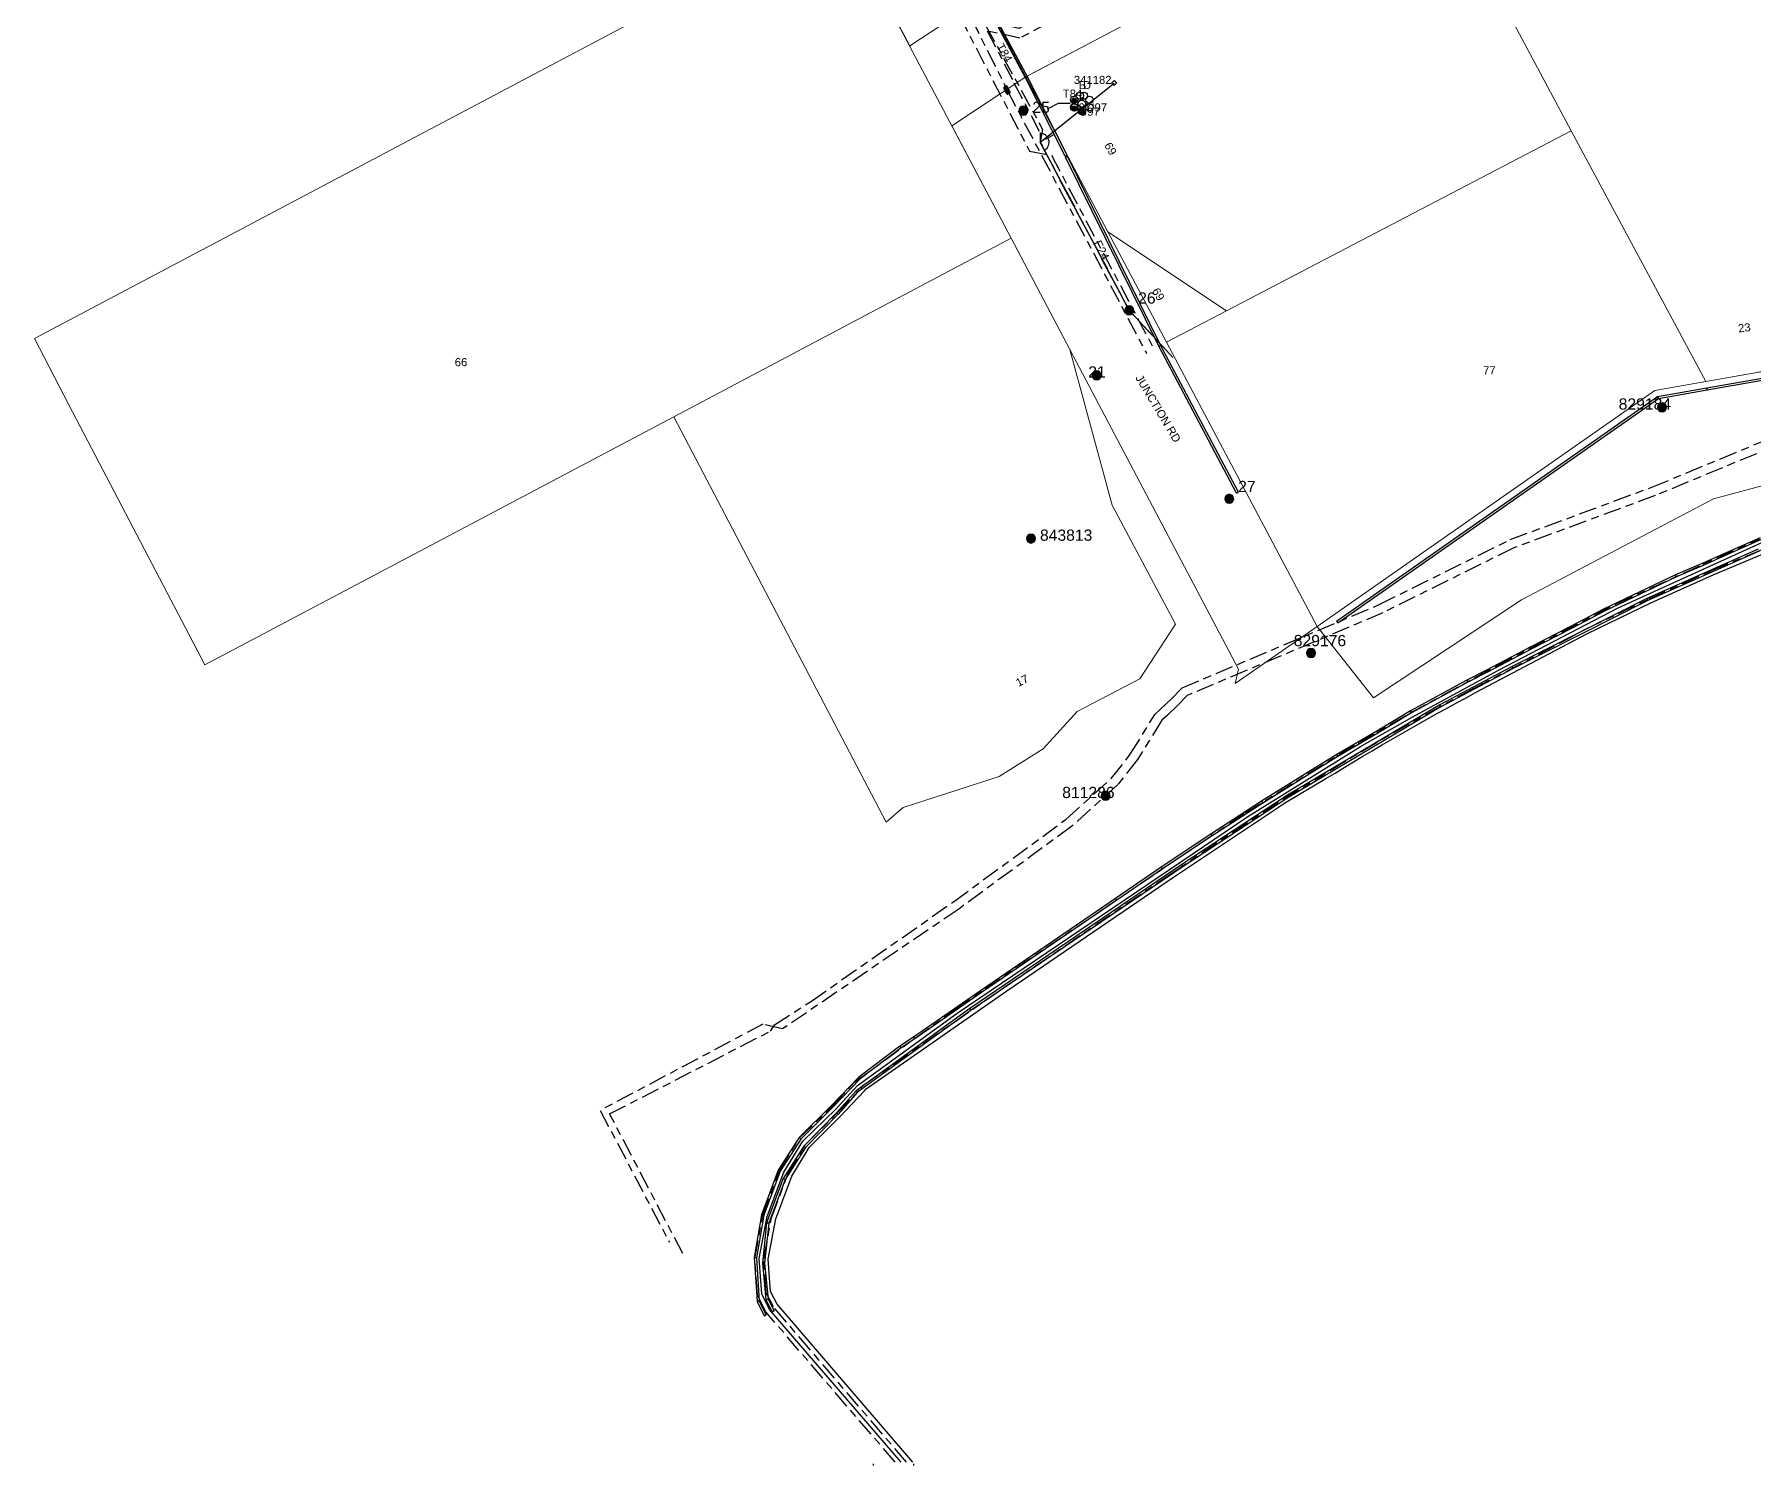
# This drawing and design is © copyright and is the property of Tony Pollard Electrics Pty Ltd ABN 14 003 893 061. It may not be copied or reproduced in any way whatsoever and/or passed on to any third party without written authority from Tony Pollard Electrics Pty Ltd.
# Model space of a CAD drawing. Header units: metres. Extents: x 303173 to 305738, y 6269065 to 6269981.
# Drawn here: x 303172.7 to 303555.3, y 6269065.3 to 6269384 of the extents above; entities that cross this region are included whole.
import ezdxf
from ezdxf.enums import TextEntityAlignment as Align

# ---------------------------------------------------------------- set-up
doc = ezdxf.new("R2010")
doc.units = ezdxf.units.M
doc.linetypes.add('Cable Exist OH', pattern=[1, 1, 0])
doc.linetypes.add('Cable Exist UG', pattern=[8.2, 4, -1.2, 1.8, -1.2])
doc.layers.add('Cadastre Land Parcels_SP_EXT', color=7, linetype='Continuous', lineweight=5, transparency=0.7)
doc.layers.add('Cadastre Roads_SP_EXT', color=7, linetype='Continuous', lineweight=5, transparency=0.7)
for name, color, linetype in [('Duct_SP_EXT', 7, 'Continuous'), ('Equip_HV_EXT', 7, 'Continuous'), ('Mains_HV_EXT', 7, 'Continuous'), ('Mains_LV_EXT', 7, 'Continuous'), ('Mains_TR_EXT', 7, 'Continuous'), ('Services_SP_EXT', 7, 'Continuous'), ('SupportsOH_SP_TR_HV_LV_SL_EXT', 7, 'Continuous'), ('Trench_SP_EXT', 7, 'Continuous')]:
    doc.layers.add(name, color=color, linetype=linetype)
doc.layers.add('Features_HIDE', color=7, linetype='Continuous', plot=False)
doc.styles.add('POLE_LABEL', font='arial.ttf')
doc.styles.get("Standard").update_dxf_attribs({"font": 'arial.ttf'})
doc.linetypes.add('Cable P UG', pattern='A,6,-0.5,["P",Standard,S=1.7,R=0,X=0.5,Y=-1],-2.9', length=9.4)

# ---------------------------------------------------------------- blocks, each defined once
blk = doc.blocks.new('DUCT_EXT')
blk.add_circle((0, 0.8), 0.8)
at = {"flags": 1}
blk.add_attdef('Z', (0, 0), '', height=0.2, dxfattribs=at)
at = {"flags": 9}
for tag, p in [('DUCT_CODE', (0, 0)), ('XSECT_TYPE', (0, -0.2)), ('STATE', (0, -0.6)), ('FB_REFERENCE', (0, -0.4)), ('NOTES', (0, -0.8))]:
    blk.add_attdef(tag, text='', height=0.2, dxfattribs=at).set_placement(p, align=Align.MIDDLE_LEFT)
blk = doc.blocks.new('CCP_EXT')
blk.add_wipeout([(0, 0.57), (0.57, 0), (0, -0.57), (-0.57, 0)])
blk.add_lwpolyline([(-0.57, 0), (0, 0.57), (0.57, 0), (0, -0.57), (-0.57, 0)])
at = {"flags": 1}
blk.add_attdef('Z', (0, 0), '', height=0.2, dxfattribs=at)
at = {"flags": 9}
for tag, p in [('CCP_TYPE', (0, 0)), ('CONSTRUCTED_VOLTAGE', (0, -0.2)), ('OPERATING_VOLTAGE', (0, -0.6)), ('ORIENTATION', (0, -0.8)), ('OWNED_BY', (0, -1)), ('STATE', (0, -1.8)), ('NO_PHASES', (0, -0.4)), ('USAGE', (0, -1.2)), ('LEGEND', (0, -1.4)), ('LIFE_SUPPORT', (0, -1.6)), ('NOTES', (0, -2))]:
    blk.add_attdef(tag, text='', height=0.2, dxfattribs=at).set_placement(p, align=Align.MIDDLE_LEFT)
blk = doc.blocks.new('HV_STJ_EXT')
h = blk.add_hatch(color=256)
edge = h.paths.add_edge_path()
edge.add_ellipse((-0.59, 0.13), major_axis=(0.226, 0.226), ratio=1, start_angle=45, end_angle=135)
edge.add_line((-0.91, 0.13), (-0.91, -0.13))
edge.add_ellipse((-0.59, -0.13), major_axis=(0.226, 0.226), ratio=1, start_angle=135, end_angle=225)
edge.add_line((-0.59, -0.45), (0.59, -0.45))
edge.add_ellipse((0.59, -0.13), major_axis=(-0.226, 0.226), ratio=1, start_angle=135, end_angle=225)
edge.add_line((0.91, -0.13), (0.91, 0.13))
edge.add_ellipse((0.59, 0.13), major_axis=(-0.226, 0.226), ratio=1, start_angle=225, end_angle=315)
edge.add_line((0.59, 0.45), (-0.59, 0.45))
blk.add_lwpolyline([(-0.91, 0.13), (-0.91, -0.13, 0.414214), (-0.59, -0.45), (0.59, -0.45, 0.414214), (0.91, -0.13), (0.91, 0.13, 0.414214), (0.59, 0.45), (-0.59, 0.45, 0.414214)], format="xyb", close=True)
for tag, flags, p in [('ORIENTATION', 9, (1.5, 0)), ('Z', 1, (1.5, -0.8)), ('USAGE', 9, (1.5, -0.2)), ('LEGEND', 9, (1.5, -0.4)), ('NOTES', 9, (1.5, -0.6))]:
    blk.add_attdef(tag, text='', height=0.2, dxfattribs=dict(flags=flags)).set_placement(p, align=Align.MIDDLE_LEFT)
blk = doc.blocks.new('CABLE_LARGE_EXT')
h = blk.add_hatch(color=256)
edge = h.paths.add_edge_path()
edge.add_arc((0, 0.55), 0.55, 0, 360)
blk.add_circle((0, 0.55), 0.55)
at = {"flags": 1}
blk.add_attdef('Z', (0, 0), '', height=0.2, dxfattribs=at)
at = {"flags": 9}
for tag, p in [('COND_CODE', (0, 0)), ('STATE', (0, -0.4)), ('XSECT_SIZE', (0, -0.6)), ('FB_REFERENCE', (0, -0.2)), ('NOTES', (0, -0.8))]:
    blk.add_attdef(tag, text='', height=0.2, dxfattribs=at).set_placement(p, align=Align.MIDDLE_LEFT)
blk = doc.blocks.new('POLE_EXT')
blk.add_hatch(color=256).paths.add_polyline_path([(-1, 0, 1), (1, 0, 1)])
blk.add_lwpolyline([(-1, 0, 1), (1, 0, 1)], format="xyb", close=True)
for tag, height, flags, p in [('pNumber', 2.5, 8, (-17.84, 2.07)), ('OWNED_BY', 0.2, 9, (1.35, -0.4)), ('SPECIAL_USE', 0.2, 9, (1.35, -0.8)), ('STATE', 0.2, 9, (1.35, -1)), ('cLV', 0.2, 9, (1.35, -1.4)), ('hDepth', 0.2, 9, (1.35, -1.6)), ('hDia', 0.2, 9, (1.35, -1.8)), ('cHV', 0.2, 9, (1.35, -2)), ('cLinedev', 0.2, 9, (1.35, -3.4)), ('pExisting', 0.2, 9, (1.35, -3.8)), ('PARENT', 0.2, 9, (1.35, -0.6)), ('USAGE', 0.2, 9, (1.35, -1.2)), ('LBRACKET', 0.2, 9, (1.35, -2.2)), ('LExisting', 0.2, 9, (1.35, -2.4)), ('LANTNUMBER', 0.2, 9, (1.35, -2.6)), ('LOther', 0.2, 9, (1.35, -2.8)), ('LRemove', 0.2, 9, (1.35, -3)), ('LEGEND', 0.2, 9, (1.35, -3.2)), ('LOCATION', 0.2, 9, (1.35, -3.6)), ('pFooting', 0.2, 9, (1.35, -4.4)), ('pNew', 0.2, 9, (1.35, -4.6)), ('pRelocate', 0.2, 9, (1.35, -5)), ('pRemove', 0.2, 9, (1.35, -5.2)), ('pReplace', 0.2, 9, (1.35, -5.4)), ('pStay', 0.2, 9, (1.35, -5.6)), ('pType', 0.2, 9, (1.35, -5.8)), ('cspan', 0.2, 9, (1.35, -6)), ('STREETNAME', 0.2, 9, (1.35, -6.2)), ('SUBURB', 0.2, 9, (1.35, -6.4)), ('OPERATED_BY', 0.2, 9, (1.36, -7.01)), ('PFNUMBER', 0.2, 9, (1.35, -4)), ('NEWPFNUMBER', 0.2, 9, (1.35, -4.2)), ('NOTES', 0.2, 9, (1.35, -6.6)), ('MAINTAINED_BY', 0.2, 9, (1.36, -6.81))]:
    blk.add_attdef(tag, text='', height=height, dxfattribs=dict(flags=flags)).set_placement(p, align=Align.MIDDLE_LEFT)
at = {"style": 'POLE_LABEL'}
for tag, height, flags, p in [('STRUCTURE_PLANT_NUMBER', 0.2, 9, (1.35, 0.03)), ('ASSET_NUM', 2.5, 8, (2, 2)), ('STREET_CODE', 0.2, 9, (1.35, -0.2))]:
    blk.add_attdef(tag, text='', height=height, dxfattribs=dict(at, flags=flags)).set_placement(p, align=Align.MIDDLE_LEFT)
at = {"flags": 1}
blk.add_attdef('Z', (1.35, -7.33), '', height=0.2, dxfattribs=at)

msp = doc.modelspace()

# ---------------------------------------------------------------- linework, layer by layer
at = {"layer": 'Cadastre Land Parcels_SP_EXT', "linetype": 'Continuous'}
for points in [[(303584.72, 6269446.49), (303579.81, 6269455.53), (303572.39, 6269468.98), (303483.05, 6269421.89), (303514.71, 6269362.5), (303544.65, 6269306.72), (303556.03, 6269308.71), (303588.09, 6269315.92), (303601.1, 6269322.77), (303616.26, 6269328.99), (303626.03, 6269331.21), (303638.71, 6269328.37), (303647.25, 6269331.32), (303584.72, 6269446.49)], [(303514.71, 6269362.5), (303483.05, 6269421.89), (303393.33, 6269374.52), (303411.63, 6269339.98), (303437.97, 6269322.4), (303514.71, 6269362.5)], [(303210.63, 6269243.6), (303243.04, 6269260.72), (303315.01, 6269298.85), (303390.1, 6269338.61), (303351.81, 6269411.1), (303172.69, 6269316.26), (303180.37, 6269301.52), (303210.63, 6269243.6)], [(303458.21, 6269252.12), (303533.37, 6269304.72), (303544.65, 6269306.72), (303514.71, 6269362.5), (303424.63, 6269315.43), (303458.21, 6269252.12)], [(303437.97, 6269322.4), (303411.63, 6269339.98), (303424.63, 6269315.43), (303437.97, 6269322.4)], [(303366.06, 6269211.86), (303387.44, 6269218.78), (303397.18, 6269224.92), (303404.8, 6269233.24), (303418.74, 6269240.47), (303426.62, 6269252.67), (303412.56, 6269279.14), (303403.17, 6269313.82), (303390.1, 6269338.61), (303315.01, 6269298.85), (303362.24, 6269208.57), (303366.06, 6269211.86)]]:
    msp.add_lwpolyline(points, close=True, dxfattribs=at)
at = {"layer": 'Cadastre Roads_SP_EXT', "linetype": 'Continuous'}
for points in [[(303383.92, 6269392.25), (303379.48, 6269400.62), (303374.62, 6269409.8), (303373.17, 6269412.53), (303367.24, 6269423.72), (303361.3, 6269434.92), (303356, 6269444.92), (303355.13, 6269446.55), (303349.2, 6269457.75), (303343.27, 6269468.95), (303337.2, 6269480.41), (303318.58, 6269515.47), (303294.89, 6269560.17), (303284.69, 6269554.54), (303276.98, 6269550.28), (303280.05, 6269547.14), (303292.84, 6269522.9), (303309.11, 6269492.03), (303351.81, 6269411.1), (303367.49, 6269381.42), (303383.92, 6269392.25)], [(303864.03, 6269340.15), (303860.91, 6269351.07), (303857.87, 6269361.68), (303762.95, 6269345.01), (303650.52, 6269325.29), (303544.65, 6269306.72), (303533.37, 6269304.72), (303458.21, 6269252.12), (303464.01, 6269244.76), (303470.69, 6269236.27), (303503.64, 6269258.07), (303546.38, 6269280.56), (303595.06, 6269293.63), (303776.98, 6269325.11), (303864.03, 6269340.15)]]:
    msp.add_lwpolyline(points, close=True, dxfattribs=at)
at = {"layer": 'Duct_SP_EXT'}
for p, q in [((303393.36, 6269374.12), (303373.02, 6269412.17)), ((303393.78, 6269374.35), (303373.44, 6269412.4)), ((303393.35, 6269374.13), (303393.57, 6269374.24)), ((303402.08, 6269356.83), (303393.35, 6269374.13)), ((303393.36, 6269374.12), (303393.57, 6269374.24)), ((303393.78, 6269374.35), (303393.57, 6269374.24)), ((303393.78, 6269374.35), (303393.57, 6269374.24)), ((303402.51, 6269357.05), (303393.78, 6269374.35)), ((303402.08, 6269356.83), (303402.29, 6269356.94)), ((303402.15, 6269356.61), (303402.37, 6269356.72)), ((303422.92, 6269314.53), (303402.15, 6269356.61)), ((303402.51, 6269357.05), (303402.29, 6269356.94)), ((303402.58, 6269356.82), (303402.37, 6269356.72)), ((303423.35, 6269314.74), (303402.58, 6269356.82)), ((303544.9, 6269305.28), (303650.77, 6269323.85)), ((303544.98, 6269304.81), (303650.86, 6269323.38)), ((303422.92, 6269314.53), (303423.13, 6269314.63)), ((303440.26, 6269281.83), (303422.92, 6269314.53)), ((303423.35, 6269314.74), (303423.13, 6269314.63)), ((303440.68, 6269282.06), (303423.35, 6269314.74)), ((303533.94, 6269303.34), (303544.9, 6269305.28)), ((303544.9, 6269305.28), (303544.94, 6269305.04)), ((303544.98, 6269304.81), (303544.94, 6269305.04)), ((303462.47, 6269253.32), (303533.94, 6269303.34)), ((303462.75, 6269252.93), (303534.13, 6269302.88)), ((303533.94, 6269303.34), (303534.04, 6269303.11)), ((303534.13, 6269302.88), (303534.04, 6269303.11)), ((303534.13, 6269302.88), (303544.98, 6269304.81)), ((303440.68, 6269282.06), (303440.47, 6269281.95)), ((303440.26, 6269281.83), (303440.47, 6269281.95)), ((303556.79, 6269271.92), (303549.35, 6269268.59)), ((303556.98, 6269271.48), (303549.54, 6269268.15)), ((303556.35, 6269269.37), (303531.54, 6269258.38)), ((303556.54, 6269268.93), (303531.75, 6269257.95)), ((303549.35, 6269268.59), (303544.04, 6269266.25)), ((303549.54, 6269268.15), (303544.23, 6269265.81)), ((303549.35, 6269268.59), (303549.45, 6269268.37)), ((303549.54, 6269268.15), (303549.45, 6269268.37)), ((303537.94, 6269263.63), (303521.92, 6269255.97)), ((303538.14, 6269263.19), (303522.13, 6269255.54)), ((303544.04, 6269266.25), (303537.94, 6269263.63)), ((303537.94, 6269263.63), (303538.04, 6269263.41)), ((303538.14, 6269263.19), (303538.04, 6269263.41)), ((303544.23, 6269265.81), (303538.14, 6269263.19)), ((303544.04, 6269266.25), (303544.13, 6269266.03)), ((303544.23, 6269265.81), (303544.13, 6269266.03)), ((303531.54, 6269258.38), (303501.56, 6269243.22)), ((303531.75, 6269257.95), (303501.78, 6269242.79)), ((303521.92, 6269255.97), (303514.55, 6269252.14)), ((303522.13, 6269255.54), (303514.77, 6269251.72)), ((303521.92, 6269255.97), (303522.03, 6269255.76)), ((303522.13, 6269255.54), (303522.03, 6269255.76)), ((303531.54, 6269258.38), (303531.64, 6269258.17)), ((303531.75, 6269257.95), (303531.64, 6269258.17)), ((303462.47, 6269253.32), (303462.61, 6269253.12)), ((303462.75, 6269252.93), (303462.61, 6269253.12)), ((303514.55, 6269252.14), (303505.62, 6269247.54)), ((303514.77, 6269251.72), (303505.84, 6269247.11)), ((303514.55, 6269252.14), (303514.66, 6269251.93)), ((303514.77, 6269251.72), (303514.66, 6269251.93)), ((303505.62, 6269247.54), (303495.84, 6269242.44)), ((303505.62, 6269247.54), (303505.73, 6269247.33)), ((303505.84, 6269247.11), (303496.06, 6269242.01)), ((303505.84, 6269247.11), (303505.73, 6269247.33)), ((303491.52, 6269240.17), (303478.97, 6269233.36)), ((303501.56, 6269243.22), (303485.47, 6269234.71)), ((303501.78, 6269242.79), (303485.71, 6269234.29)), ((303495.84, 6269242.44), (303491.52, 6269240.17)), ((303491.52, 6269240.17), (303491.63, 6269239.96)), ((303491.74, 6269239.75), (303491.63, 6269239.96)), ((303496.06, 6269242.01), (303491.74, 6269239.75)), ((303495.84, 6269242.44), (303495.95, 6269242.23)), ((303496.06, 6269242.01), (303495.95, 6269242.23)), ((303501.56, 6269243.22), (303501.67, 6269243)), ((303501.78, 6269242.79), (303501.67, 6269243)), ((303491.74, 6269239.75), (303479.21, 6269232.95)), ((303485.47, 6269234.71), (303451.6, 6269214.58)), ((303485.71, 6269234.29), (303451.85, 6269214.18)), ((303478.97, 6269233.36), (303471.46, 6269228.83)), ((303479.21, 6269232.95), (303471.7, 6269228.41)), ((303478.97, 6269233.36), (303479.09, 6269233.16)), ((303479.21, 6269232.95), (303479.09, 6269233.16)), ((303485.47, 6269234.71), (303485.59, 6269234.5)), ((303485.71, 6269234.29), (303485.59, 6269234.5)), ((303471.46, 6269228.83), (303462.53, 6269223.65)), ((303471.7, 6269228.41), (303462.78, 6269223.24)), ((303471.46, 6269228.83), (303471.58, 6269228.62)), ((303471.7, 6269228.41), (303471.58, 6269228.62)), ((303462.53, 6269223.65), (303456.15, 6269219.69)), ((303462.78, 6269223.24), (303456.4, 6269219.28)), ((303462.53, 6269223.65), (303462.65, 6269223.45)), ((303462.78, 6269223.24), (303462.65, 6269223.45)), ((303456.15, 6269219.69), (303445.8, 6269213.24)), ((303456.4, 6269219.28), (303446.06, 6269212.83)), ((303456.15, 6269219.69), (303456.28, 6269219.48)), ((303456.4, 6269219.28), (303456.28, 6269219.48)), ((303451.6, 6269214.58), (303428.07, 6269199.13)), ((303451.85, 6269214.18), (303428.33, 6269198.73)), ((303445.8, 6269213.24), (303434.53, 6269205.94)), ((303445.8, 6269213.24), (303445.93, 6269213.03)), ((303451.6, 6269214.58), (303451.72, 6269214.38)), ((303451.85, 6269214.18), (303451.72, 6269214.38)), ((303446.06, 6269212.83), (303434.8, 6269205.54)), ((303446.06, 6269212.83), (303445.93, 6269213.03)), ((303434.53, 6269205.94), (303423.48, 6269198.57)), ((303434.8, 6269205.54), (303423.75, 6269198.17)), ((303434.53, 6269205.94), (303434.67, 6269205.74)), ((303434.8, 6269205.54), (303434.67, 6269205.74)), ((303428.07, 6269199.13), (303380.88, 6269167.11)), ((303428.33, 6269198.73), (303381.15, 6269166.71)), ((303423.48, 6269198.57), (303413.31, 6269191.6)), ((303423.75, 6269198.17), (303413.58, 6269191.21)), ((303423.48, 6269198.57), (303423.61, 6269198.37)), ((303423.75, 6269198.17), (303423.61, 6269198.37)), ((303428.07, 6269199.13), (303428.2, 6269198.93)), ((303428.33, 6269198.73), (303428.2, 6269198.93)), ((303413.31, 6269191.6), (303383.23, 6269171.06)), ((303413.58, 6269191.21), (303383.5, 6269170.66)), ((303413.31, 6269191.6), (303413.45, 6269191.41)), ((303413.58, 6269191.21), (303413.45, 6269191.41)), ((303383.23, 6269171.06), (303368.36, 6269160.71)), ((303383.23, 6269171.06), (303383.37, 6269170.86)), ((303383.5, 6269170.66), (303368.62, 6269160.32)), ((303383.5, 6269170.66), (303383.37, 6269170.86)), ((303380.88, 6269167.11), (303355.56, 6269148.81)), ((303381.15, 6269166.71), (303355.88, 6269148.45)), ((303380.88, 6269167.11), (303381.01, 6269166.91)), ((303381.15, 6269166.71), (303381.01, 6269166.91)), ((303368.36, 6269160.71), (303365.31, 6269158.73)), ((303368.62, 6269160.32), (303365.58, 6269158.33)), ((303368.36, 6269160.71), (303368.49, 6269160.52)), ((303368.62, 6269160.32), (303368.49, 6269160.52)), ((303365.31, 6269158.73), (303356.14, 6269151.84)), ((303365.58, 6269158.33), (303356.46, 6269151.48)), ((303365.31, 6269158.73), (303365.44, 6269158.53)), ((303365.58, 6269158.33), (303365.44, 6269158.53)), ((303356.14, 6269151.84), (303350.04, 6269145.45)), ((303356.46, 6269151.48), (303350.38, 6269145.11)), ((303355.56, 6269148.81), (303351.22, 6269143.9)), ((303355.88, 6269148.45), (303351.57, 6269143.58)), ((303355.56, 6269148.81), (303355.72, 6269148.63)), ((303355.88, 6269148.45), (303355.72, 6269148.63)), ((303356.14, 6269151.84), (303356.3, 6269151.66)), ((303356.46, 6269151.48), (303356.3, 6269151.66)), ((303350.04, 6269145.45), (303342.87, 6269138.35)), ((303350.38, 6269145.11), (303343.24, 6269138.05)), ((303350.04, 6269145.45), (303350.21, 6269145.28)), ((303350.38, 6269145.11), (303350.21, 6269145.28)), ((303351.22, 6269143.9), (303343.91, 6269136.49)), ((303351.57, 6269143.58), (303344.29, 6269136.19)), ((303351.22, 6269143.9), (303351.4, 6269143.74)), ((303351.57, 6269143.58), (303351.4, 6269143.74)), ((303342.87, 6269138.35), (303338.23, 6269131.08)), ((303343.24, 6269138.05), (303338.66, 6269130.86)), ((303342.87, 6269138.35), (303343.05, 6269138.2)), ((303343.24, 6269138.05), (303343.05, 6269138.2)), ((303343.91, 6269136.49), (303339.35, 6269129.22)), ((303344.29, 6269136.19), (303339.78, 6269129)), ((303343.91, 6269136.49), (303344.1, 6269136.34)), ((303344.29, 6269136.19), (303344.1, 6269136.34)), ((303338.23, 6269131.08), (303334.53, 6269121.18)), ((303338.66, 6269130.86), (303335, 6269121.06)), ((303339.35, 6269129.22), (303335.64, 6269119.39)), ((303339.78, 6269129), (303336.12, 6269119.28)), ((303338.23, 6269131.08), (303338.45, 6269130.97)), ((303338.66, 6269130.86), (303338.45, 6269130.97)), ((303339.35, 6269129.22), (303339.56, 6269129.11)), ((303339.78, 6269129), (303339.56, 6269129.11)), ((303334.53, 6269121.18), (303332.89, 6269111.64)), ((303335, 6269121.06), (303333.38, 6269111.61)), ((303334.53, 6269121.18), (303334.76, 6269121.12)), ((303335.64, 6269119.39), (303334.72, 6269110.41)), ((303335, 6269121.06), (303334.76, 6269121.12)), ((303336.12, 6269119.28), (303335.2, 6269110.4)), ((303335.64, 6269119.39), (303335.88, 6269119.33)), ((303336.12, 6269119.28), (303335.88, 6269119.33)), ((303332.89, 6269111.64), (303333.54, 6269101.86)), ((303332.89, 6269111.64), (303333.13, 6269111.63)), ((303333.38, 6269111.61), (303333.13, 6269111.63)), ((303333.38, 6269111.61), (303334.01, 6269101.98)), ((303334.72, 6269110.41), (303335.5, 6269102.26)), ((303334.72, 6269110.41), (303334.96, 6269110.41)), ((303335.2, 6269110.4), (303334.96, 6269110.41)), ((303335.2, 6269110.4), (303335.97, 6269102.4)), ((303335.5, 6269102.26), (303335.74, 6269102.33)), ((303335.5, 6269102.26), (303336.92, 6269099.56)), ((303335.97, 6269102.4), (303335.74, 6269102.33)), ((303335.97, 6269102.4), (303337.35, 6269099.78)), ((303333.54, 6269101.86), (303333.77, 6269101.92)), ((303333.54, 6269101.86), (303335.09, 6269098.66)), ((303334.01, 6269101.98), (303333.77, 6269101.92)), ((303334.01, 6269101.98), (303335.52, 6269098.88)), ((303335.09, 6269098.66), (303335.31, 6269098.77)), ((303335.52, 6269098.88), (303335.31, 6269098.77)), ((303336.92, 6269099.56), (303337.13, 6269099.67)), ((303337.35, 6269099.78), (303337.13, 6269099.67))]:
    msp.add_line(p, q, dxfattribs=at)
msp.add_lwpolyline([(303403.22, 6269368.6), (303400.57, 6269368.6), (303398.1, 6269367.29)], dxfattribs=at)
at = {"layer": 'Mains_HV_EXT', "linetype": 'Continuous'}
msp.add_lwpolyline([(303397.56, 6269358.23, 0.755543), (303396.54, 6269361.94)], format="xyb", dxfattribs=at)
at = {"layer": 'Mains_HV_EXT', "linetype": 'Cable Exist OH'}
msp.add_lwpolyline([(303426.04, 6269312.05), (303416.35, 6269322.52), (303396.63, 6269359.74)], dxfattribs=at)
at = {"layer": 'Mains_HV_EXT', "linetype": 'Cable Exist UG'}
for points in [[(303316.99, 6269112.58), (303300.72, 6269143.62), (303336.48, 6269162.06), (303337.38, 6269163.45), (303345.63, 6269168.76), (303377.26, 6269190.88), (303402.34, 6269209.25), (303412.36, 6269218.31), (303416.58, 6269223.69), (303422.05, 6269232.56), (303423.34, 6269233.75), (303425.78, 6269236.07), (303428.13, 6269238.5), (303428.13, 6269238.5), (303471.98, 6269257.02), (303501.17, 6269271.5), (303532.66, 6269283.15), (303570.36, 6269298.75)], [(303571.09, 6269296.89), (303533.39, 6269281.29), (303501.97, 6269269.66), (303472.82, 6269255.2), (303429.28, 6269236.81), (303427.18, 6269234.65), (303424.71, 6269232.29), (303423.61, 6269231.27), (303418.22, 6269222.54), (303413.83, 6269216.94), (303403.6, 6269207.7), (303378.41, 6269189.24), (303339.18, 6269162.54), (303334.82, 6269163.62), (303298.62, 6269144.41), (303314.01, 6269115.06)]]:
    msp.add_lwpolyline(points, dxfattribs=at)
at = {"layer": 'Mains_HV_EXT', "linetype": 'Cable P UG'}
msp.add_lwpolyline([(303365.57, 6269066.14), (303336.31, 6269100.13), (303334.58, 6269103.56), (303334, 6269111.41), (303335.8, 6269120.79), (303339.45, 6269130.63), (303343.7, 6269137.59), (303351.06, 6269144.71), (303355.9, 6269149.97), (303378.09, 6269166.08), (303442.75, 6269209.82), (303467.82, 6269225.41), (303479.31, 6269231.98), (303498.52, 6269242.45), (303525.19, 6269256.3), (303557.02, 6269270.76)], dxfattribs=at)
msp.add_lwpolyline([(303368.18, 6269066.14), (303337.98, 6269101.25), (303336.55, 6269104.1), (303336.02, 6269111.3), (303337.73, 6269120.25), (303341.26, 6269129.76), (303345.13, 6269136.18), (303352.01, 6269143.07), (303357.43, 6269148.74), (303357.8, 6269149.21), (303389.08, 6269171), (303426.23, 6269196.36), (303451.14, 6269212.96), (303460.12, 6269218.27), (303460.12, 6269218.27, -0.015289), (303493.43, 6269237.43), (303493.43, 6269237.43), (303512.56, 6269247.52), (303518.35, 6269250.62), (303532.43, 6269257.39), (303546.34, 6269263.68), (303558.31, 6269268.68)], format="xyb", dxfattribs=at)
at = {"layer": 'Mains_LV_EXT', "linetype": 'Cable Exist UG'}
msp.add_lwpolyline([(303371.43, 6269411.5), (303369.92, 6269414.09), (303368.44, 6269413.37), (303371.47, 6269407.87), (303371.47, 6269407.87), (303378.79, 6269393.6), (303377.51, 6269391.55), (303380.02, 6269387.29), (303384.46, 6269385.9), (303397.09, 6269362.8), (303396.53, 6269359.94)], dxfattribs=at)
at = {"layer": 'Mains_LV_EXT', "linetype": 'Cable Exist OH'}
for points in [[(303396.55, 6269359.97), (303416.35, 6269322.52)], [(303416.35, 6269322.52), (303426.04, 6269312.05)]]:
    msp.add_lwpolyline(points, dxfattribs=at)
at = {"layer": 'Mains_TR_EXT', "linetype": 'Cable Exist UG'}
for points in [[(303364.24, 6269066.14), (303335.47, 6269099.57), (303333.6, 6269103.29), (303333, 6269111.47), (303334.83, 6269121.06), (303338.54, 6269131.07), (303342.92, 6269138.22), (303350.34, 6269145.41), (303355.23, 6269150.72), (303377.52, 6269166.89), (303442.2, 6269210.66), (303467.31, 6269226.27), (303478.82, 6269232.85), (303498.05, 6269243.33), (303524.75, 6269257.2), (303556.62, 6269271.68)], [(303359.43, 6269065.34), (303359.43, 6269065.74)], [(303368.43, 6269065.34), (303368.43, 6269065.74)]]:
    msp.add_lwpolyline(points, dxfattribs=at)
msp.add_lwpolyline([(303366.77, 6269066.14), (303337.15, 6269100.69), (303335.57, 6269103.83), (303335.01, 6269111.35), (303336.76, 6269120.52), (303340.35, 6269130.19), (303344.33, 6269136.81), (303351.3, 6269143.77), (303356.68, 6269149.39), (303357.1, 6269149.94), (303388.52, 6269171.82), (303425.67, 6269197.19), (303450.61, 6269213.81), (303459.59, 6269219.13), (303459.59, 6269219.13, -0.01529), (303492.96, 6269238.31), (303492.96, 6269238.31), (303512.09, 6269248.4), (303517.89, 6269251.52), (303532.01, 6269258.3), (303545.95, 6269264.59), (303557.92, 6269269.6)], format="xyb", dxfattribs=at)
at = {"layer": 'Trench_SP_EXT', "linetype": 'Cable Exist UG'}
msp.add_lwpolyline([(303397.73, 6269360.65), (303399.76, 6269361.73)], dxfattribs=at)

# ---------------------------------------------------------------- block references
at = {"layer": 'Duct_SP_EXT'}
for name, p in [('DUCT_EXT', (303404.11, 6269368.61)), ('DUCT_EXT', (303405.37, 6269369.51)), ('DUCT_EXT', (303406.26, 6269369.51)), ('DUCT_EXT', (303407.51, 6269368.61)), ('DUCT_EXT', (303404.11, 6269366.91)), ('CABLE_LARGE_EXT', (303404.11, 6269368.61)), ('CABLE_LARGE_EXT', (303404.11, 6269366.91)), ('DUCT_EXT', (303405.79, 6269367.75)), ('DUCT_EXT', (303405.79, 6269366.05)), ('CABLE_LARGE_EXT', (303405.78, 6269366.61)), ('CABLE_LARGE_EXT', (303405.79, 6269366.05)), ('DUCT_EXT', (303407.51, 6269366.91))]:
    msp.add_blockref(name, p, dxfattribs=at)
at = {"layer": 'Equip_HV_EXT', "rotation": 117.3562379123782}
msp.add_blockref('HV_STJ_EXT', (303389.14, 6269371.57), dxfattribs=at)
at = {"layer": 'SupportsOH_SP_TR_HV_LV_SL_EXT'}
ref = msp.add_blockref('POLE_EXT', (303392.8, 6269366.97), dxfattribs=at)
ref.add_attrib('ASSET_NUM', '25', dxfattribs={"layer": '0', "height": 2.5, "style": 'POLE_LABEL'}).set_placement((303394.8, 6269367.72), align=Align.MIDDLE_LEFT)
ref = msp.add_blockref('POLE_EXT', (303416.35, 6269322.52), dxfattribs=at)
ref.add_attrib('ASSET_NUM', '26', dxfattribs={"layer": '0', "height": 2.5, "style": 'POLE_LABEL'}).set_placement((303418.35, 6269323.27), align=Align.BOTTOM_LEFT)
ref = msp.add_blockref('POLE_EXT', (303409.12, 6269308.06), dxfattribs=at)
ref.add_attrib('ASSET_NUM', '21', dxfattribs={"layer": '0', "height": 2.5, "style": 'POLE_LABEL'}).set_placement((303411.12, 6269308.81), align=Align.MIDDLE_RIGHT)
ref = msp.add_blockref('POLE_EXT', (303534.94, 6269300.94), dxfattribs=at)
ref.add_attrib('ASSET_NUM', '829184', dxfattribs={"layer": '0', "height": 2.5, "rotation": 0.0725, "style": 'POLE_LABEL'}).set_placement((303536.94, 6269301.69), align=Align.MIDDLE_RIGHT)
ref = msp.add_blockref('POLE_EXT', (303438.6, 6269280.57), dxfattribs=at)
ref.add_attrib('ASSET_NUM', '27', dxfattribs={"layer": '0', "height": 2.5, "style": 'POLE_LABEL'}).set_placement((303440.6, 6269281.32), align=Align.BOTTOM_LEFT)
ref = msp.add_blockref('POLE_EXT', (303394.49, 6269271.73), dxfattribs=at)
ref.add_attrib('ASSET_NUM', '843813', dxfattribs={"layer": '0', "height": 2.5, "style": 'POLE_LABEL'}).set_placement((303396.49, 6269272.48), align=Align.MIDDLE_LEFT)
ref = msp.add_blockref('POLE_EXT', (303456.8, 6269246.26), dxfattribs=at)
ref.add_attrib('ASSET_NUM', '829176', dxfattribs={"layer": '0', "height": 2.5, "rotation": 359.9549, "style": 'POLE_LABEL'}).set_placement((303458.8, 6269247.01), align=Align.BOTTOM_CENTER)
ref = msp.add_blockref('POLE_EXT', (303411.09, 6269214.45), dxfattribs=at)
ref.add_attrib('ASSET_NUM', '811286', dxfattribs={"layer": '0', "height": 2.5, "style": 'POLE_LABEL'}).set_placement((303413.09, 6269215.2), align=Align.MIDDLE_RIGHT)

# ---------------------------------------------------------------- texts
at = {"layer": 'Cadastre Land Parcels_SP_EXT'}
for s, rotation, p in [('69', 301.0803, (303410.72, 6269359.24)), ('69', 301.0798, (303421.36, 6269326.84)), ('23', 7.3507, (303551.98, 6269317.58)), ('17', 27.1924, (303391.68, 6269238.66))]:
    msp.add_text(s, height=1.8, rotation=rotation, dxfattribs=at).set_placement(p)
for s, p in [('66', (303266.24, 6269310.09)), ('77', (303495.11, 6269308.3))]:
    msp.add_text(s, height=1.8, dxfattribs=at).set_placement(p)
at = {"layer": 'Cadastre Roads_SP_EXT'}
msp.add_text('JUNCTION RD', height=1.8, rotation=300.952, dxfattribs=at).set_placement((303417.65, 6269307.51))
at = {"layer": 'Duct_SP_EXT'}
for s, p in [('341182', (303404.03, 6269372.93)), ('T84', (303401.57, 6269369.88)), ('B', (303405.11, 6269371.77)), ('D', (303406.05, 6269371.77)), ('U97', (303403.28, 6269366.81)), ('U97', (303405.19, 6269365.85)), ('U97', (303406.82, 6269366.81))]:
    msp.add_text(s, height=1.8, dxfattribs=at).set_placement(p)
at = {"layer": 'Features_HIDE'}
for s, rotation, p in [('T84', 299.6168, (303386.73, 6269381.33)), ('E24', 296.8016, (303408.39, 6269337.54))]:
    msp.add_text(s, height=1.8, rotation=rotation, dxfattribs=at).set_placement(p)

# ---------------------------------------------------------------- next in the draw order: block references
at = {"layer": 'Services_SP_EXT'}
msp.add_blockref('CCP_EXT', (303412.97, 6269373.12), dxfattribs=at)

# ---------------------------------------------------------------- next in the draw order: linework, layer by layer
at = {"layer": 'Cadastre Roads_SP_EXT', "linetype": 'Continuous'}
for points in [[(303449.56, 6269404.21), (303443.09, 6269417.92), (303417.22, 6269404.3), (303391.35, 6269390.67), (303383.92, 6269392.25), (303386.26, 6269387.84), (303393.33, 6269374.52), (303394.16, 6269374.96), (303449.56, 6269404.21)], [(303447.94, 6269244.99), (303458.21, 6269252.12), (303424.63, 6269315.43), (303411.63, 6269339.98), (303393.33, 6269374.52), (303376.91, 6269363.58), (303390.1, 6269338.61), (303403.17, 6269313.82), (303440.69, 6269242.66), (303439.95, 6269239.44), (303447.94, 6269244.99)]]:
    msp.add_lwpolyline(points, close=True, dxfattribs=at)
at = {"layer": 'Mains_HV_EXT', "linetype": 'Cable Exist UG'}
for points in [[(303289.28, 6269536.33), (303290.76, 6269533.69), (303290.76, 6269533.69), (303302.22, 6269539.89), (303308.26, 6269528.51), (303306.86, 6269526.88), (303379.5, 6269390.62), (303378.5, 6269388.26), (303394.18, 6269357.95), (303394.18, 6269357.95), (303399.04, 6269357.06), (303421.65, 6269314.33)], [(303536.39, 6269480.58), (303534.92, 6269480.11), (303534.92, 6269480.11), (303522.51, 6269473.8), (303527.65, 6269464.06), (303524.11, 6269453.82), (303512.55, 6269447.85), (303445.35, 6269413.52), (303419.41, 6269399.85), (303391.85, 6269385.31), (303381.12, 6269387.76), (303389.15, 6269371.63)], [(303536.39, 6269480.58), (303537.27, 6269478.89), (303537.27, 6269478.89), (303525.2, 6269472.97), (303529.89, 6269464.08), (303525.84, 6269452.28), (303513.52, 6269445.97), (303446.27, 6269411.75), (303420.33, 6269398.08), (303392.04, 6269383.15), (303384.77, 6269384.73), (303390.7, 6269373.21), (303390.7, 6269373.21), (303396.54, 6269362.02), (303396.53, 6269359.94)], [(303389.17, 6269371.53), (303420.22, 6269312.94)]]:
    msp.add_lwpolyline(points, dxfattribs=at)
at = {"layer": 'Services_SP_EXT'}
msp.add_lwpolyline([(303396.48, 6269359.91), (303412.97, 6269373.12)], dxfattribs=at)

doc.saveas('drawing.dxf')
